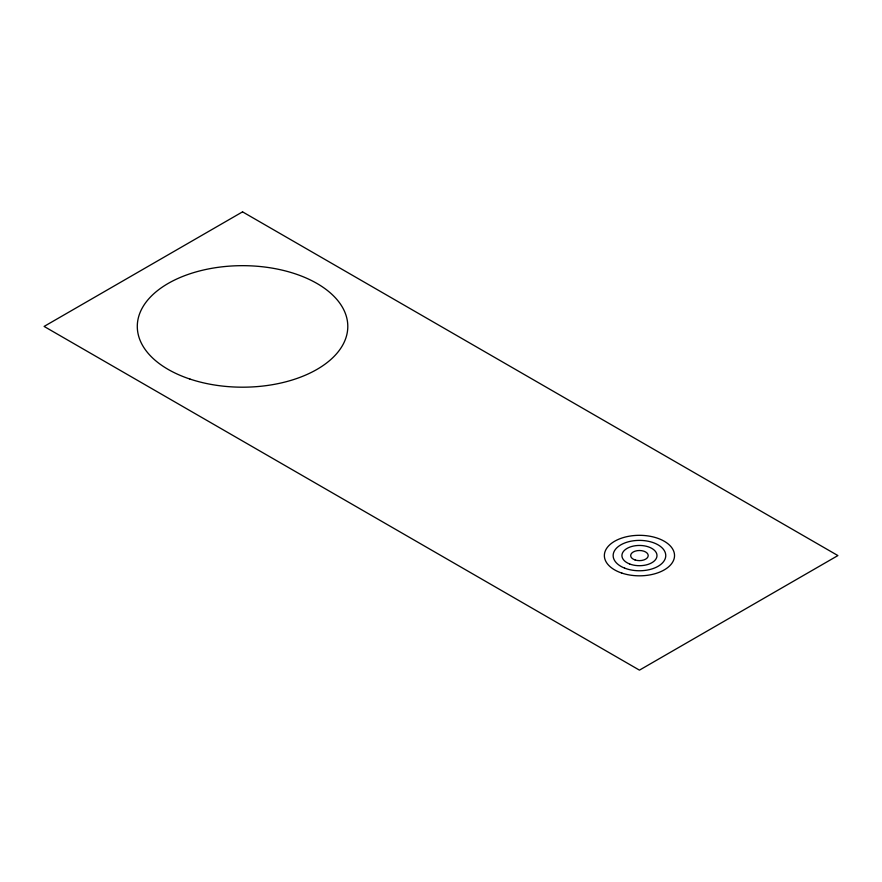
<?xml version="1.0" encoding="UTF-8"?>
<svg xmlns="http://www.w3.org/2000/svg" width="882" height="882" viewBox="0 0 882 882"><rect width="100%" height="100%" fill="white"/><g stroke="black" fill="none" stroke-linecap="round" stroke-linejoin="round"><path stroke-width="1.32" d="M242.55 211.856L44.1 326.428L639.45 670.144L837.9 555.572L242.55 211.856M189.928 379.051A105.245 60.759 0 0 0 347.795 326.428A105.245 60.759 0 0 0 189.928 273.806A105.245 60.759 0 0 0 189.928 379.051M635.062 559.96A8.765 5.06 0 0 0 648.215 555.572A8.765 5.06 0 0 0 635.062 551.184A8.765 5.06 0 0 0 635.062 559.96M629.616 563.962A17.541 10.132 0 0 0 656.947 556.299A17.541 10.132 0 0 0 631.788 546.465A17.541 10.132 0 0 0 629.616 563.962M624.699 568.151A26.306 15.192 0 0 0 665.689 556.652A26.306 15.192 0 0 0 627.951 541.912A26.306 15.192 0 0 0 624.699 568.151M621.909 573.113A35.082 20.253 0 0 0 674.532 555.572A35.082 20.253 0 0 0 621.909 538.031A35.082 20.253 0 0 0 621.909 573.113"/></g></svg>
